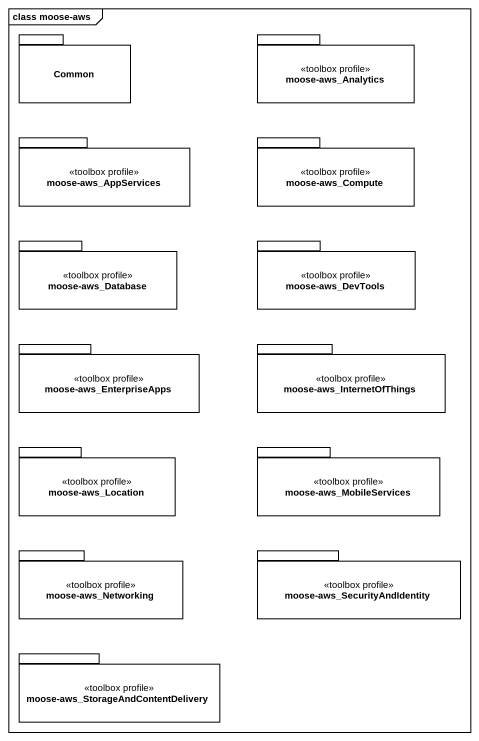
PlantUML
@startuml
mainframe class moose-aws
package Common {
}
package "moose-aws_Analytics" as moose_aws_Analytics <<toolbox profile>> {
}
package "moose-aws_AppServices" as moose_aws_AppServices <<toolbox profile>> {
}
package "moose-aws_Compute" as moose_aws_Compute <<toolbox profile>> {
}
package "moose-aws_Database" as moose_aws_Database <<toolbox profile>> {
}
package "moose-aws_DevTools" as moose_aws_DevTools <<toolbox profile>> {
}
package "moose-aws_EnterpriseApps" as moose_aws_EnterpriseApps <<toolbox profile>> {
}
package "moose-aws_InternetOfThings" as moose_aws_InternetOfThings <<toolbox profile>> {
}
package "moose-aws_Location" as moose_aws_Location <<toolbox profile>> {
}
package "moose-aws_MobileServices" as moose_aws_MobileServices <<toolbox profile>> {
}
package "moose-aws_Networking" as moose_aws_Networking <<toolbox profile>> {
}
package "moose-aws_SecurityAndIdentity" as moose_aws <<toolbox profile>> {
}
package "moose-aws_StorageAndContentDelivery" as moose_aws_2 <<toolbox profile>> {
}
@enduml
